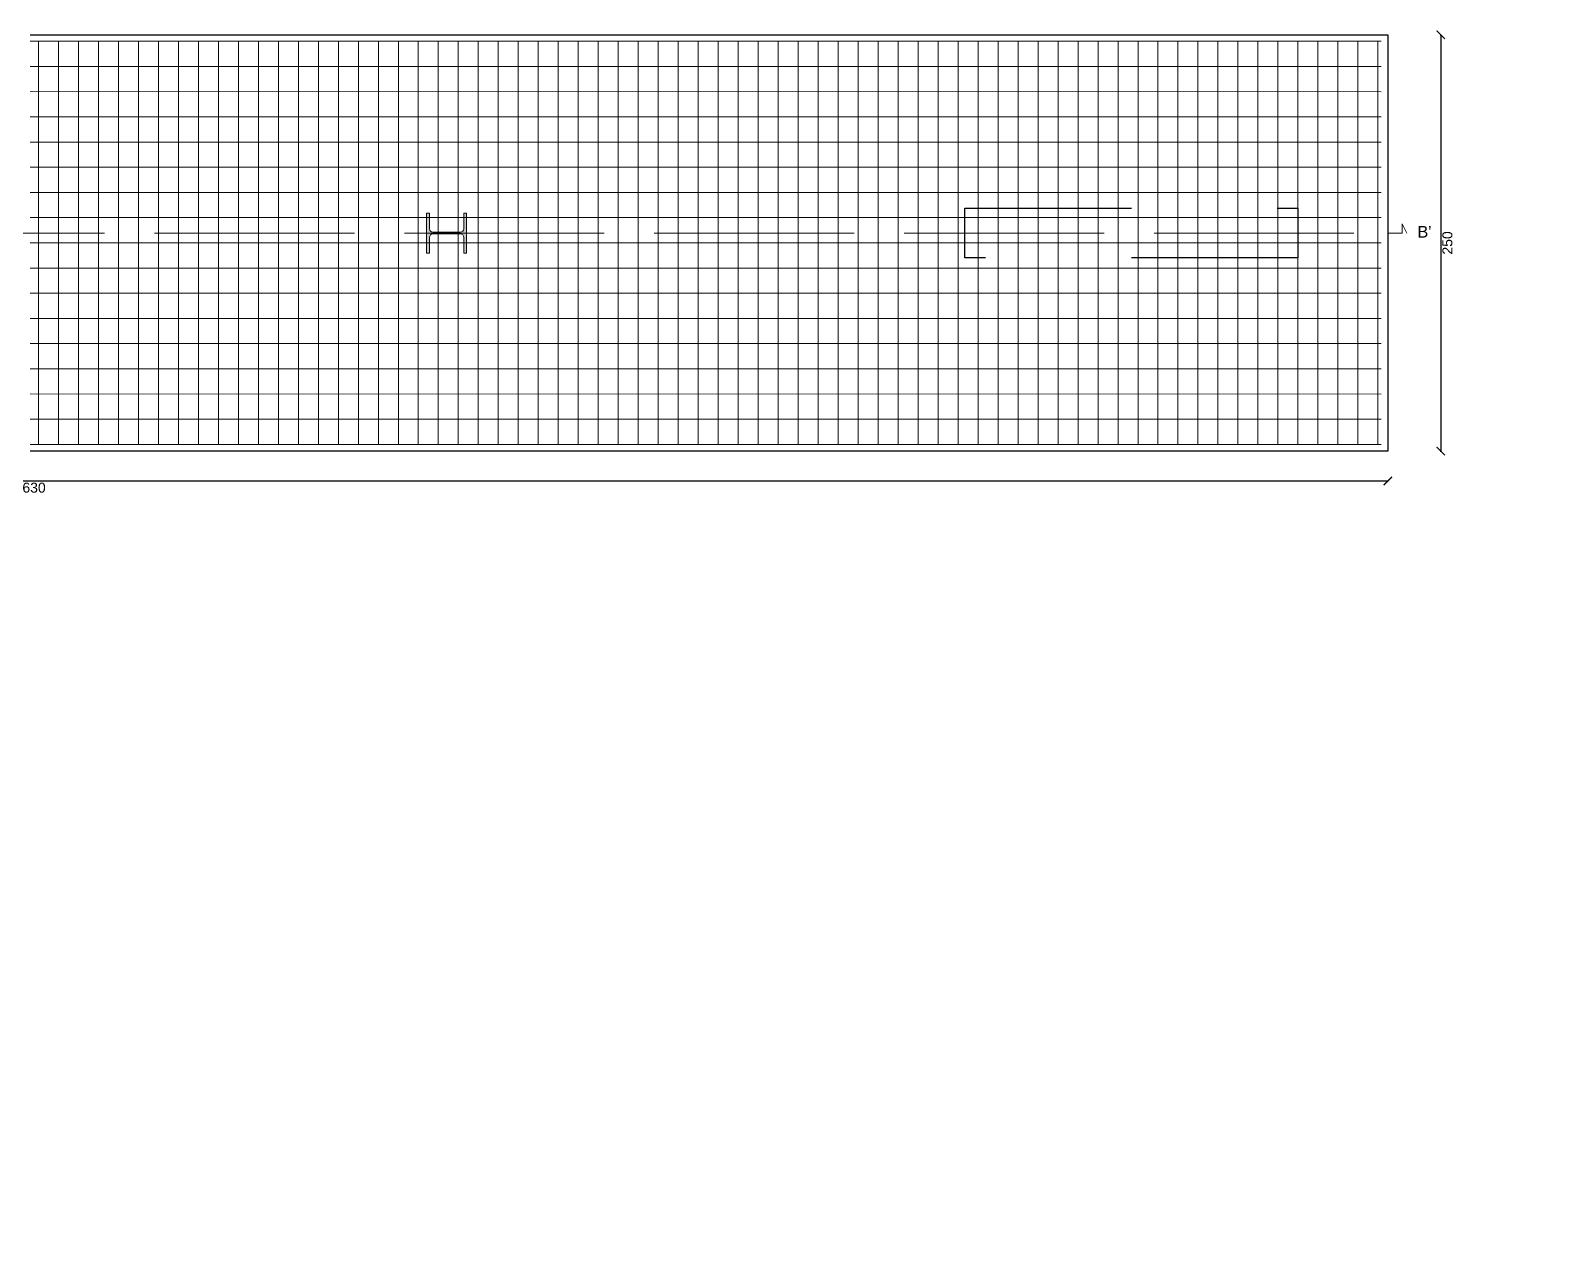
# Model space of a CAD drawing. Header units: millimetres. Extents: x 1415 to 3549, y 2194 to 4677.
# Drawn here: x 1767.94 to 1776.99, y 2315.9 to 2323.11 of the extents above; entities that cross this region are included whole.
import ezdxf

# ---------------------------------------------------------------- set-up
doc = ezdxf.new("R2010")
doc.units = ezdxf.units.MM
doc.linetypes.add('ACAD_ISO02W100', pattern=[15, 12, -3])
doc.linetypes.add('phl_center', pattern=[0.75, 0.4, -0.35])
doc.layers.get('0').update_dxf_attribs({"plot": 0})
for name, color, linetype, lineweight in [('armature longitudinali', 5, 'Continuous', 9), ('fondazione', 10, 'Continuous', 30), ('giunti', 7, 'Continuous', 15), ('Layer3', 7, 'Continuous', 15), ('Layer4', 7, 'Continuous', 15), ('quote', 252, 'Continuous', 5), ('Setti', 5, 'Continuous', 30), ('sezione', 18, 'ACAD_ISO02W100', 20), ('staffe', 10, 'Continuous', 9)]:
    doc.layers.add(name, color=color, linetype=linetype, lineweight=lineweight)
doc.styles.get("Standard").update_dxf_attribs({"font": 'arial.ttf'})
doc.dimstyles.new('quote c.a 2', dxfattribs={"dimtxt": 0.06, "dimasz": 0.05, "dimexe": 0.0005, "dimexo": 0.0015, "dimgap": 0.01, "dimtad": 2, "dimdec": 0, "dimlfac": 100, "dimzin": 0, "dimdsep": 46, "dimtxsty": 'Standard', "dimblk": 'ARCHTICK', "dimcen": 0, "dimclre": 252, "dimadec": 0, "dimazin": 2, "dimtfac": 1, "dimtdec": 0, "dimtofl": 0, "dimtmove": 0, "dimatfit": 3, "dimfxl": 0.0035, "dimfxlon": 1, "dimtolj": 1, "dimtzin": 0, "dimarcsym": 0})
pattern_1 = [(0, (-0.4574, 0), (0, 6.985), [5.08, -1.905]), (90, (-0.4574, 0), (-6.985, 4e-16), [5.08, -1.905])]

# ---------------------------------------------------------------- blocks, each defined once
blk = doc.blocks.new('*U1350')
at = {"layer": 'armature longitudinali'}
blk.add_lwpolyline([(0, -1.2104), (0, 1.2104)], dxfattribs=at)
blk = doc.blocks.new('*U1351')
at = {"layer": 'staffe', "color": 0, "linetype": 'ByBlock', "lineweight": -2, "transparency": 16777216}
for p in [(8.16, 0), (8.28, 0), (8.4, 0), (8.52, 0), (8.64, 0), (8.76, 0), (8.88, 0), (9, 0), (9.12, 0), (9.24, 0), (9.36, 0), (9.48, 0), (9.6, 0), (9.72, 0), (9.84, 0), (9.96, 0), (10.08, 0), (10.2, 0), (10.32, 0), (10.44, 0), (10.56, 0), (10.68, 0), (10.8, 0), (10.92, 0), (11.04, 0), (11.16, 0), (11.28, 0), (11.4, 0), (11.52, 0), (11.64, 0), (11.76, 0), (11.88, 0), (12, 0), (12.12, 0), (12.24, 0), (12.36, 0), (12.48, 0), (12.6, 0), (12.72, 0), (12.84, 0), (12.96, 0), (13.08, 0), (13.2, 0), (13.32, 0), (13.44, 0), (13.56, 0), (13.68, 0), (13.8, 0), (13.92, 0), (14.04, 0), (14.16, 0), (14.28, 0), (14.4, 0), (14.52, 0), (14.64, 0), (14.76, 0), (14.88, 0), (15, 0), (15.12, 0), (15.24, 0), (15.36, 0), (15.48, 0), (15.6, 0), (15.72, 0), (15.84, 0), (15.96, 0), (16.08, 0), (16.2, 0)]:
    blk.add_blockref('*U1350', p, dxfattribs=at)
blk = doc.blocks.new('_ArchTick')
at = {"color": 0, "linetype": 'ByBlock', "const_width": 0.15}
blk.add_lwpolyline([(-0.5, -0.5), (0.5, 0.5)], dxfattribs=at)
blk = doc.blocks.new('*D1372')
at = {"layer": 'Defpoints', "color": 0, "transparency": 16777216}
for p in [(1759.7864, 2320.5827), (1776.0864, 2320.582), (1776.0864, 2320.4032)]:
    blk.add_point(p, dxfattribs=at)
at = {"layer": 'quote', "color": 252, "lineweight": -2, "transparency": 16777216}
for p, q in [((1759.7864, 2320.4067), (1759.7864, 2320.4027)), ((1776.0864, 2320.4067), (1776.0864, 2320.4027))]:
    blk.add_line(p, q, dxfattribs=at)
at = {"layer": 'quote', "color": 0, "linetype": 'Continuous', "lineweight": -2, "transparency": 16777216}
blk.add_line((1759.7864, 2320.4032), (1776.0864, 2320.4032), dxfattribs=at)
at = {"layer": 'quote', "color": 0, "lineweight": -2, "transparency": 16777216, "xscale": 0.05, "yscale": 0.05, "zscale": 0.05, "rotation": 180}
blk.add_blockref('_ArchTick', (1759.7864, 2320.4032), dxfattribs=at)
at = {"layer": 'quote', "color": 0, "lineweight": -2, "transparency": 16777216, "xscale": 0.05, "yscale": 0.05, "zscale": 0.05}
blk.add_blockref('_ArchTick', (1776.0864, 2320.4032), dxfattribs=at)
at = {"layer": 'quote', "color": 0, "transparency": 16777216, "insert": (1767.9364, 2320.3625), "char_height": 0.06, "attachment_point": 5}
blk.add_mtext('\\A1;1630', dxfattribs=at)
blk = doc.blocks.new('*D1373')
at = {"layer": 'Defpoints', "color": 0, "transparency": 16777216}
for p in [(1776.0865, 2323.0824), (1776.0864, 2320.5824), (1776.4032, 2320.5824)]:
    blk.add_point(p, dxfattribs=at)
at = {"layer": 'quote', "color": 252, "lineweight": -2, "transparency": 16777216}
for p, q in [((1776.3997, 2323.0824), (1776.4037, 2323.0824)), ((1776.3997, 2320.5824), (1776.4037, 2320.5824))]:
    blk.add_line(p, q, dxfattribs=at)
at = {"layer": 'quote', "color": 0, "linetype": 'Continuous', "lineweight": -2, "transparency": 16777216}
blk.add_line((1776.4032, 2323.0824), (1776.4032, 2320.5824), dxfattribs=at)
at = {"layer": 'quote', "color": 0, "lineweight": -2, "transparency": 16777216, "xscale": 0.05, "yscale": 0.05, "zscale": 0.05}
for p, rotation in [((1776.4032, 2323.0824), 90), ((1776.4032, 2320.5824), 270)]:
    blk.add_blockref('_ArchTick', p, dxfattribs=dict(at, rotation=rotation))
at = {"layer": 'quote', "color": 0, "transparency": 16777216, "insert": (1776.4438, 2321.8324), "char_height": 0.06, "attachment_point": 5, "rotation": 90}
blk.add_mtext('\\A1;250', dxfattribs=at)

msp = doc.modelspace()

# ---------------------------------------------------------------- hatches: boundary and pattern name
at = {"layer": 'Layer3'}
h = msp.add_hatch(color=1, dxfattribs=at)
h.dxf.hatch_style = 1
h.paths.add_polyline_path([(1770.3164, 2321.8919), (1770.4364, 2321.8919), (1770.4364, 2321.8869), (1770.3544, 2321.8869, 0.414214), (1770.3334, 2321.8659), (1770.3334, 2321.7719), (1770.3164, 2321.7719)])
h.paths.add_polyline_path([(1770.3164, 2322.0119), (1770.3334, 2322.0119), (1770.3334, 2321.9179, 0.414214), (1770.3544, 2321.8969), (1770.4364, 2321.8969), (1770.4364, 2321.8919), (1770.3164, 2321.8919)])
h.paths.add_polyline_path([(1770.5394, 2321.9179), (1770.5394, 2322.0119), (1770.5564, 2322.0119), (1770.5564, 2321.8919), (1770.4364, 2321.8919), (1770.4364, 2321.8969), (1770.5184, 2321.8969, 0.414214)])
h.paths.add_polyline_path([(1770.5394, 2321.8659, 0.414214), (1770.5184, 2321.8869), (1770.4364, 2321.8869), (1770.4364, 2321.8919), (1770.5564, 2321.8919), (1770.5564, 2321.7719), (1770.5394, 2321.7719)])
at = {"layer": 'Layer4'}
h = msp.add_hatch(dxfattribs=at)
h.set_pattern_fill('ANGLE', color=0)
h.set_pattern_definition(pattern_1)
h.paths.add_polyline_path([(1769.4622, 2323.0502), (1769.3756, 2323.0502), (1769.4622, 2322.9002)])
h = msp.add_hatch(dxfattribs=at)
h.set_pattern_fill('ANGLE', color=0)
h.set_pattern_definition([(0, (0, -3.5), (0, 6.985), [5.08, -1.905]), (90, (0, -3.5), (-6.985, 4e-16), [5.08, -1.905])])
h.paths.add_polyline_path([(1769.9196, 2323.0502), (1769.833, 2323.0502), (1769.9196, 2322.9002)])
h = msp.add_hatch(dxfattribs=at)
h.set_pattern_fill('ANGLE', color=0)
h.set_pattern_definition([(0, (-0.416, 0), (0, 6.985), [5.08, -1.905]), (90, (-0.416, 0), (-6.985, 4e-16), [5.08, -1.905])])
h.paths.add_polyline_path([(1769.8495, 2320.9405, 1), (1769.8335, 2320.9405, 0.355926), (1769.8399, 2320.9326), (1769.8431, 2320.9326, 0.355926)])
h = msp.add_hatch(dxfattribs=at)
h.set_pattern_fill('ANGLE', color=0)
h.set_pattern_definition([(0, (0, -0.608), (0, 6.985), [5.08, -1.905]), (90, (0, -0.608), (-6.985, 4e-16), [5.08, -1.905])])
h.paths.add_polyline_path([(1770.2655, 2320.3326, 1), (1770.2495, 2320.3326, 0.355926), (1770.2559, 2320.3248), (1770.2591, 2320.3248, 0.355926)])
h = msp.add_hatch(dxfattribs=at)
h.set_pattern_fill('ANGLE', color=0)
h.set_pattern_definition(pattern_1)
h.paths.add_polyline_path([(1769.4622, 2319.5502), (1769.3756, 2319.5502), (1769.4622, 2319.4002)])
h = msp.add_hatch(dxfattribs=at)
h.set_pattern_fill('ANGLE', color=0)
h.set_pattern_definition(pattern_1)
h.paths.add_polyline_path([(1769.4622, 2316.0502), (1769.3756, 2316.0502), (1769.4622, 2315.9002)])
h = msp.add_hatch(dxfattribs=at)
h.set_pattern_fill('ANGLE', color=0)
h.set_pattern_definition([(0, (6.1946, 5e-13), (0, 6.985), [5.08, -1.905]), (90, (6.1946, 5e-13), (-6.985, 4e-16), [5.08, -1.905])])
h.paths.add_polyline_path([(1775.6568, 2316.0502), (1775.5702, 2316.0502), (1775.6568, 2315.9002)])
h = msp.add_hatch(dxfattribs=at)
h.set_pattern_fill('ANGLE', color=0)
h.set_pattern_definition([(0, (1.336, 0), (0, 6.985), [5.08, -1.905]), (90, (1.336, 0), (-6.985, 4e-16), [5.08, -1.905])])
h.paths.add_polyline_path([(1776.9924, 2316.0502), (1776.9058, 2316.0502), (1776.9924, 2315.9002)])

# ---------------------------------------------------------------- linework, layer by layer
at = {"layer": 'armature longitudinali'}
for p, q in [((1776.0465, 2323.0432), (1767.9365, 2323.0435)), ((1776.0465, 2322.8919), (1767.9365, 2322.8922)), ((1776.0465, 2322.7406), (1767.9365, 2322.7409)), ((1776.0465, 2322.5893), (1767.9365, 2322.5896)), ((1776.0465, 2322.438), (1767.9365, 2322.4383)), ((1776.0465, 2322.2867), (1767.9365, 2322.287)), ((1776.0465, 2322.1354), (1767.9365, 2322.1357)), ((1776.0465, 2321.9841), (1767.9365, 2321.9844)), ((1776.0464, 2321.8328), (1767.9364, 2321.8331)), ((1776.0464, 2321.6815), (1767.9364, 2321.6818)), ((1776.0464, 2321.5302), (1767.9364, 2321.5305)), ((1776.0464, 2321.3789), (1767.9364, 2321.3792)), ((1776.0464, 2321.2276), (1767.9364, 2321.2279)), ((1776.0464, 2321.0763), (1767.9364, 2321.0766)), ((1776.0464, 2320.925), (1767.9364, 2320.9253)), ((1776.0464, 2320.7737), (1767.9364, 2320.774)), ((1776.0464, 2320.6224), (1767.9364, 2320.6227))]:
    msp.add_line(p, q, dxfattribs=at)
at = {"layer": 'fondazione'}
msp.add_lwpolyline([(1767.9365, 2323.0827), (1776.0865, 2323.0824), (1776.0864, 2320.5824), (1767.9364, 2320.5827)], dxfattribs=at)
at = {"layer": 'giunti'}
msp.add_lwpolyline([(1770.4364, 2321.8869), (1770.5184, 2321.8869, -0.414214), (1770.5394, 2321.8659), (1770.5394, 2321.7719), (1770.5564, 2321.7719), (1770.5564, 2321.8919), (1770.5564, 2322.0119), (1770.5394, 2322.0119), (1770.5394, 2321.9179, -0.414214), (1770.5184, 2321.8969), (1770.4364, 2321.8969), (1770.3544, 2321.8969, -0.414214), (1770.3334, 2321.9179), (1770.3334, 2322.0119), (1770.3164, 2322.0119), (1770.3164, 2321.8919), (1770.3164, 2321.7719), (1770.3334, 2321.7719), (1770.3334, 2321.8659, -0.414214), (1770.3544, 2321.8869)], format="xyb", close=True, dxfattribs=at)
at = {"layer": 'Setti', "color": 1, "linetype": 'phl_center', "lineweight": 25, "ltscale": 2.5}
msp.add_lwpolyline([(1775.5465, 2322.0419), (1775.5464, 2321.7419), (1773.5464, 2321.742), (1773.5465, 2322.042), (1775.5465, 2322.0419)], dxfattribs=at)
at = {"layer": 'sezione', "ltscale": 0.1}
msp.add_line((1759.6825, 2321.8922), (1776.0864, 2321.8918), dxfattribs=at)
at = {"layer": 'sezione'}
msp.add_line((1776.1993, 2321.8918), (1776.1722, 2321.9468), dxfattribs=at)
at = {"layer": 'sezione', "ltscale": 0.2}
msp.add_lwpolyline([(1776.0864, 2321.8918), (1776.1722, 2321.8918), (1776.1722, 2321.9468), (1776.1802, 2321.9306)], dxfattribs=at)

# ---------------------------------------------------------------- block references
at = {"layer": 'staffe'}
msp.add_blockref('*U1351', (1759.8264, 2321.8331), dxfattribs=at)

# ---------------------------------------------------------------- texts
at = {"layer": 'sezione', "insert": (1776.2637, 2321.9345), "char_height": 0.07, "attachment_point": 1}
msp.add_mtext_dynamic_manual_height_columns("B'", width=40.648423, gutter_width=12.5, heights=[0], dxfattribs=at)

# ---------------------------------------------------------------- dimensions: what is measured, and where the dimension line sits
at = {"layer": 'quote'}
dim = msp.add_linear_dim(base=(1776.4032, 2320.5824), p1=(1776.0865, 2323.0824), p2=(1776.0864, 2320.5824), angle=90, dimstyle='quote c.a 2', dxfattribs=at)
dim.commit()
dim.dimension.update_dxf_attribs({"geometry": '*D1373', "text_midpoint": (1776.4438, 2321.8324)})
dim = msp.add_linear_dim(base=(1776.0864, 2320.4032), p1=(1759.7864, 2320.5827), p2=(1776.0864, 2320.582), dimstyle='quote c.a 2', dxfattribs=at)
dim.commit()
dim.dimension.update_dxf_attribs({"geometry": '*D1372', "text_midpoint": (1767.9364, 2320.3625)})

doc.saveas('drawing.dxf')
